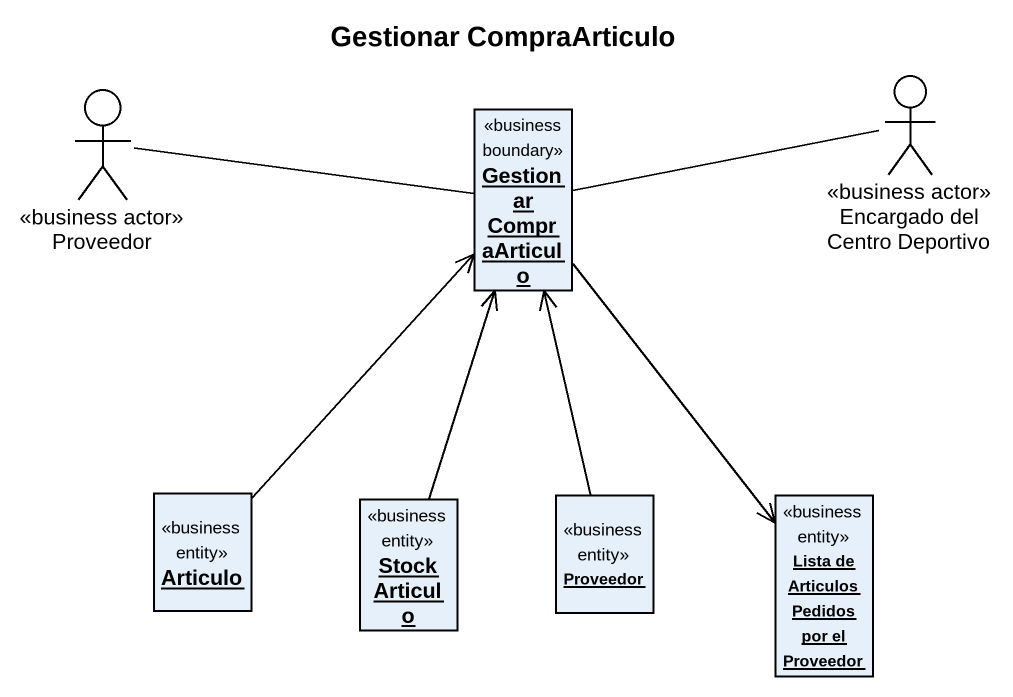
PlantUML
@startuml
title Gestionar CompraArticulo
allowmixing
hide circle
hide empty members
actor Proveedor <<business actor>>
object "Gestionar CompraArticulo" as Gestionar_CompraArticulo <<business boundary>>
actor "Encargado del Centro Deportivo" as Encargado_del_Centro <<business actor>>
object Articulo <<business entity>>
object StockArticulo <<business entity>>
object "Proveedor" as Proveedor_2 <<business entity>>
object "Lista de Articulos Pedidos por el Proveedor" as Lista_de_Articulos_Pedidos <<business entity>>
Proveedor -right- Gestionar_CompraArticulo
Gestionar_CompraArticulo -right- Encargado_del_Centro
Gestionar_CompraArticulo --> Lista_de_Articulos_Pedidos
Articulo -up-> Gestionar_CompraArticulo
StockArticulo -up-> Gestionar_CompraArticulo
Proveedor_2 -up-> Gestionar_CompraArticulo
@enduml
